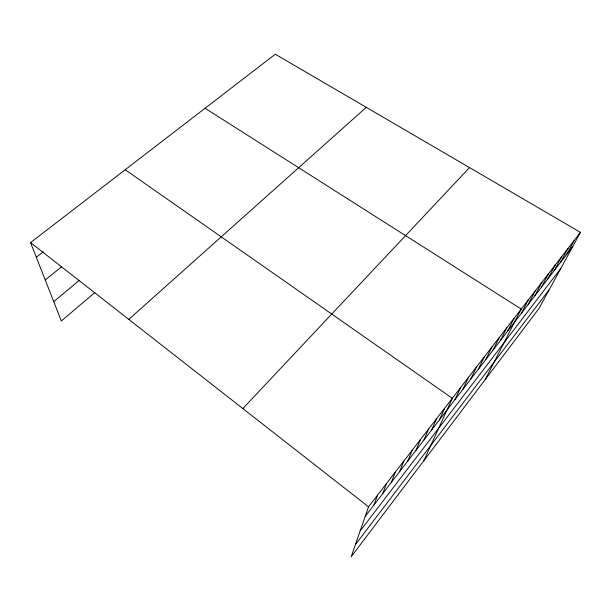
<?xml version="1.0" encoding="UTF-8"?>
<svg xmlns="http://www.w3.org/2000/svg" width="611" height="611" viewBox="0 0 611 611"><rect width="100%" height="100%" fill="white"/><g stroke="black" fill="none" stroke-linecap="round" stroke-linejoin="round"><path stroke-width="0.92" d="M580.45 232.356L368.525 506.817L351.172 556.781L539.032 308.402L580.45 232.356L275.278 54.219L30.55 242.598L61.337 320.958L94.888 292.509M374.031 504.892L377.59 495.078M382.7 493.619L386.488 483.553M391.223 482.537L395.233 472.227M399.594 471.654L403.818 461.106M407.82 460.954L412.257 450.177M415.915 450.429L420.551 439.439M423.866 440.088L428.701 428.891M431.694 429.915L436.705 418.52M439.385 419.91L444.579 408.324M423.927 460.587L452.323 398.296L125.202 169.743M454.981 399.625L460.526 387.672M462.871 389.375L468.584 377.231M470.623 379.294L476.496 366.982M478.237 369.388L484.279 356.908M485.73 359.642L491.924 347.01M493.1 350.065L499.431 337.28M500.34 340.648L506.817 327.717M507.466 331.383L514.072 318.316M485.218 379.553L521.214 309.074L205.067 108.262M521.366 313.306L528.232 299.986M528.156 304.484L535.137 291.042M534.831 295.8L541.926 282.251M541.399 287.254L548.609 273.598M547.868 278.845L555.178 265.082M554.238 270.566L561.646 256.704M560.501 262.417L568.016 248.463M566.68 254.39L574.279 240.344M355.381 544.676L549.327 289.492M360.131 530.99L560.761 268.504M365.21 516.364L572.759 246.485M242.834 408.56L469.538 167.613M128.784 319.393L366.279 107.337M53.722 301.582L79.438 280.281M45.237 279.983L61.696 266.709M36.301 257.239L43.312 251.747M30.55 242.598L368.525 506.817"/></g></svg>
